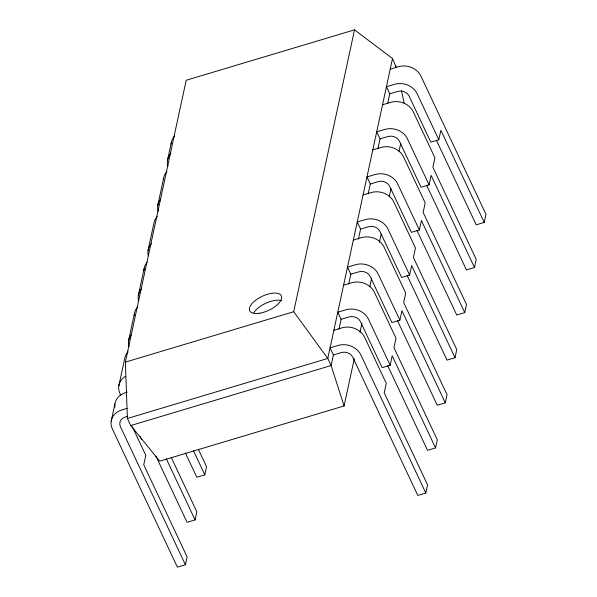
<?xml version="1.0" encoding="UTF-8"?>
<svg xmlns="http://www.w3.org/2000/svg" width="597" height="597" viewBox="0 0 597 597"><rect width="100%" height="100%" fill="white"/><g stroke="black" fill="none" stroke-linecap="round" stroke-linejoin="round"><path stroke-width="0.9" d="M111.184 421.236L114.915 403.923M118.81 385.886L124.654 358.819A17.47 14.835 12.2 0 1 128.079 351.879M128.542 340.783L134.385 313.723M138.28 295.687L144.116 268.628M148.011 250.583L153.847 223.524A17.47 14.835 12.2 0 1 157.272 216.584M157.742 205.487L163.578 178.428M167.473 160.384L171.272 142.795M354.29 358.678L344.088 405.953L159.727 461.16L130.736 425.549L127.4 418.467L125.37 362.125L186.197 80.259L354.528 29.85L392.513 58.551L396.244 67.431M127.071 408.393L121.728 409.997A17.47 14.835 12.2 0 0 112.37 428.967L177.391 567.15L185.406 564.747L187.1 556.904L143.75 464.779L145.795 455.31L132.4 426.84M155.936 456.16L187.062 522.323L195.085 519.92L196.831 511.808L171.22 457.369M185.368 452.936L196.801 477.227L204.816 474.824L206.569 466.705L198.294 449.116M344.088 405.953L331.126 365.543L327.79 358.454L293.702 311.716L354.528 29.85M392.513 58.551L327.79 358.454L127.4 418.467M333.41 354.946L341.424 352.543A8.739 7.418 12.2 0 1 352.775 357.23L417.803 495.413L425.818 493.01L360.789 354.827A17.47 14.835 12.2 0 0 338.096 345.454L330.074 347.857L333.41 354.946L331.126 365.543L130.736 425.549M338.962 329.238L341.103 319.313L337.768 312.231L345.782 309.828A17.47 14.835 12.2 0 1 368.483 319.201L390.154 365.26L382.14 367.662L360.469 321.604A8.739 7.418 12.2 0 0 349.118 316.917L341.103 319.313M348.693 284.142L350.835 274.217L347.499 267.128L355.513 264.732A17.47 14.835 12.2 0 1 378.214 274.105L399.886 320.164L391.871 322.567L370.2 276.501A8.739 7.418 12.2 0 0 358.849 271.814L350.835 274.217M358.424 239.039L360.566 229.121L357.23 222.032L365.245 219.629A17.47 14.835 12.2 0 1 387.946 229.002L409.624 275.06L401.602 277.463L379.931 231.405A8.739 7.418 12.2 0 0 368.58 226.718L360.566 229.121M368.155 193.943L370.297 184.018L366.961 176.936L374.976 174.533A17.47 14.835 12.2 0 1 397.677 183.906L419.355 229.964L411.34 232.367L389.662 186.301A8.739 7.418 12.2 0 0 378.311 181.615L370.297 184.018M377.886 148.84L380.028 138.922L376.692 131.833L384.714 129.43A17.47 14.835 12.2 0 1 407.415 138.802L429.086 184.869L421.072 187.264L399.393 141.205A8.739 7.418 12.2 0 0 388.043 136.519L380.028 138.922M387.625 103.744L389.766 93.819L386.431 86.737L394.445 84.334A17.47 14.835 12.2 0 1 417.146 93.707L438.817 139.765L430.803 142.168L409.132 96.11A8.739 7.418 12.2 0 0 397.781 91.423L389.766 93.819M395.468 67.401L395.848 65.633M359.976 332.32L361.939 323.231M369.789 286.866L371.55 278.687M379.401 242.322L381.162 234.143M389.207 196.876L390.975 188.689M399.02 151.422L400.781 143.243M390.154 365.26L392.199 355.79L435.549 447.914L427.534 450.31L387.729 365.73M399.886 320.164L401.93 310.694L445.28 402.811L437.265 405.214L397.46 320.626M409.624 275.06L411.661 265.59L455.011 357.715L446.996 360.118L407.199 275.53M419.355 229.964L421.4 220.494L464.75 312.612L456.727 315.015L416.93 230.435M429.086 184.869L431.131 175.391L474.481 267.516L466.466 269.919L426.661 185.331M438.817 139.765L440.862 130.295L484.212 222.42L476.197 224.815L436.392 140.235M425.818 493.01L427.571 484.891L384.222 392.774L386.266 383.304L364.588 337.238A17.47 14.835 12.2 0 0 341.887 327.872L333.872 330.268M435.549 447.914L437.303 439.795L393.953 347.67L395.998 338.2L374.319 292.142A17.47 14.835 12.2 0 0 351.618 282.769L343.603 285.172M445.28 402.811L447.034 394.692L403.684 302.575L405.729 293.105L384.05 247.046A17.47 14.835 12.2 0 0 361.357 237.673L353.334 240.069M455.011 357.715L456.765 349.596L413.415 257.471L415.46 248.001L393.789 201.943A17.47 14.835 12.2 0 0 371.088 192.57L363.073 194.973M464.75 312.612L466.496 304.5L423.146 212.375L425.191 202.905L403.52 156.847A17.47 14.835 12.2 0 0 380.819 147.474L372.804 149.869M474.481 267.516L476.234 259.397L432.885 167.279L434.922 157.809L413.251 111.743A17.47 14.835 12.2 0 0 390.55 102.371L382.535 104.773M484.212 222.42L485.965 214.301L420.937 76.117A17.47 14.835 12.2 0 0 398.236 66.745L390.222 69.148M125.37 362.125L293.702 311.716M127.251 392.147L125.467 392.677A17.47 14.835 12.2 0 0 114.84 407.169M127.736 416.281L125.064 417.079A8.739 7.418 12.2 0 0 120.385 426.564L185.406 564.747M193.383 450.534L204.816 474.824M166.317 458.787L195.085 519.92M120.788 395.289L119.997 393.61A17.47 14.835 12.2 0 1 125.437 376.364M140.094 436.325L141.676 439.676M401.453 90.796L404.259 103.378M128.997 346.618A17.47 14.835 12.2 0 1 131.527 334.335M134.235 315.664A17.47 14.835 12.2 0 1 137.81 306.776M253.882 312.671A17.47 7.739 -25.2 0 1 281.575 300.597M171.138 144.086A17.47 14.835 12.2 0 1 174.697 135.855M138.728 301.522A17.47 14.835 12.2 0 1 141.705 288.739M148.28 255.777A17.47 14.835 12.2 0 1 151.437 243.643M158.198 211.323A17.47 14.835 12.2 0 1 160.72 199.04M163.451 179.719A17.47 14.835 12.2 0 1 167.011 171.481M143.974 270.568A17.47 14.835 12.2 0 1 147.093 262.18M167.929 166.227A17.47 14.835 12.2 0 1 170.899 153.444M259.501 313.238A17.47 7.739 -25.2 0 0 281.515 296.306A17.47 7.739 -25.2 0 0 255.568 300.298A17.47 7.739 -25.2 0 0 259.501 313.238"/></g></svg>
